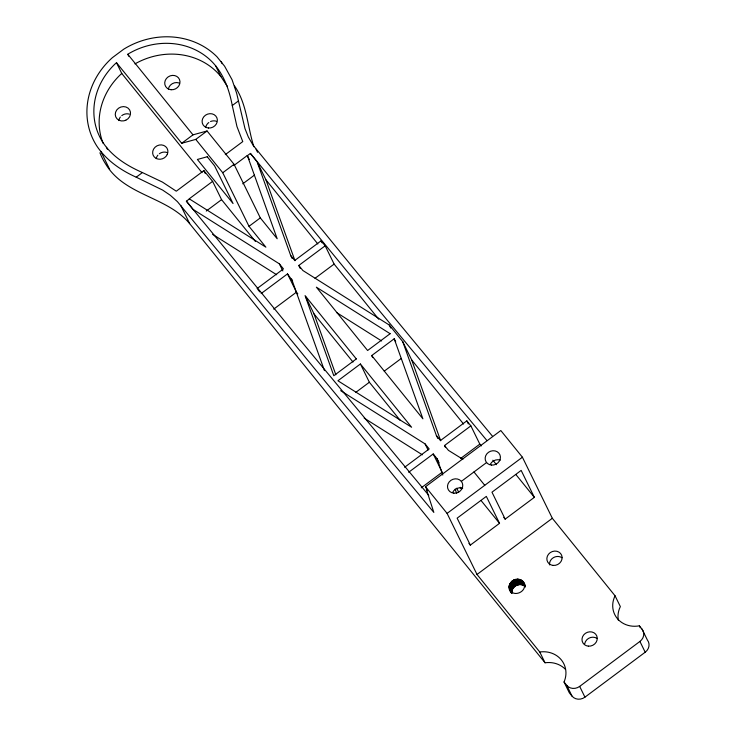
<?xml version="1.0" encoding="UTF-8"?>
<svg xmlns="http://www.w3.org/2000/svg" width="736" height="736" viewBox="0 0 736 736"><rect width="100%" height="100%" fill="white"/><g stroke="black" fill="none" stroke-linecap="round" stroke-linejoin="round"><path stroke-width="1.1" d="M511.557 593.216C501.961 582.526 522.238 572.056 525.302 585.994M522.707 581.339L525.348 586.73C520.637 581.688 511.069 586.178 511.86 593.004L509.22 587.613M523.765 582.848C528.034 591.293 513.36 598.166 509.671 589.407M233.818 165.554L247.324 155.48L277.178 238.749L260.305 217.893L234.048 164.312L207.064 130.971L195.767 139.398L181.7 143.272L116.5 62.707L115.607 63.452A68.374 61.916 -26.1 0 0 106.435 147.274L107.392 149.233M116.5 62.707L121.78 73.49L120.888 74.235A68.374 61.916 -26.1 0 0 103.114 143.327M492.559 436.338L358.147 273.921L253.083 145.24L248.372 137.071L244.996 128.662L236.679 93.362L232.088 79.764L224.59 66.176L216.954 56.773A75.449 68.328 -26.1 0 0 123.722 49.202L112.378 57.656A75.449 68.328 -26.1 0 0 96.986 146.271C106.49 160.384 120.87 170.329 136.215 177.192L142.425 172.564L162.481 182.114L176.281 191.194L203.872 170.614L212.621 181.369L221.573 199.64L255.401 241.436M181.7 143.272L192.988 134.844L207.064 130.971M225.29 154.634L242.76 141.597L236.964 126.555L232.263 105.542L238.473 100.915M212.621 181.369L189.226 198.821L265.88 247.176L249.007 226.32L222.75 172.739L234.048 164.312M257.094 288.558L283.452 268.898L279.358 263.838L192.998 209.355L186.392 201.186L189.4 198.932M247.388 155.673L250.406 153.428L369.205 298.411L486.919 440.542M206.273 211.048L221.573 199.64M242.77 183.825L254.472 175.094M249.007 226.32L260.305 217.893M378.764 319.249L334.116 264.077L325.165 245.806L321.117 240.801L294.75 260.47L290.656 255.41L257.02 161.598L250.406 153.428M261.142 293.563L287.5 273.893L292.588 280.986M300.288 268.511L298.798 265.466L325.165 245.806M273.728 309.12L296.452 292.164L287.5 273.893M315.026 278.318L334.116 264.077M360.41 363.989L337.916 380.77L411.599 427.248L360.41 363.989L369.362 382.26L400.366 420.569M372.701 357.595L371.708 355.562L394.202 338.781L395.692 341.826M355.865 392.325L369.362 382.26M384.256 371.146L401.35 358.395M404.625 467.268L429.171 448.96L425.077 443.9L340.648 390.641M481.28 445.924L479.826 444.139L470.874 425.868L466.826 420.863L440.468 440.533L436.374 435.473L402.739 341.66L389.261 325.008L302.892 270.526L298.798 265.466M408.673 472.264L433.219 453.956L437.12 458.776L439.107 462.843M445.51 447.562L444.516 445.528L470.874 425.868M421.259 487.83L442.17 472.227L433.219 453.956M460.736 458.381L479.826 444.139M136.215 177.192L162.647 190.09L170.32 195.288L177.44 201.664L316.388 370.824L433.835 512.412L426.365 489.376L427.487 490.756L425.509 486.717L500.82 430.532L522.413 457.212L552.331 518.291L615.066 595.81L620.347 606.593A24.168 21.887 -26.1 0 0 618.35 620.292M461.343 481.372L486.57 462.558M615.066 595.81A24.168 21.887 -26.1 0 0 617.145 618.323A24.168 21.887 -26.1 0 0 639.354 625.821L642.05 629.16L647.33 639.934A9.43 8.538 -26.1 0 1 645.196 652.225L584.945 697.167A9.43 8.538 -26.1 0 1 572.019 696.118L566.738 685.345L564.043 682.005A24.904 22.558 -26.1 0 0 539.755 651.995L477.011 574.466L447.092 513.397L522.413 457.212M470.341 545.109L499.532 523.333L486.33 496.395L457.139 518.162L470.341 545.109L468.924 543.352M505.181 519.119L534.364 497.352L521.162 470.405L491.979 492.182L505.181 519.119L503.755 517.362M477.011 574.466L552.331 518.291M566.738 685.345A9.43 8.538 -26.1 0 0 579.664 686.394L639.915 641.442A9.43 8.538 -26.1 0 0 642.05 629.16M128.763 56.24L127.797 54.28L128.772 53.636A68.374 61.916 -26.1 0 1 215.639 65.808C224.784 77.225 229.586 91.328 232.263 105.542M142.425 172.564C128.92 166.621 115.892 158.82 106.435 147.274M462.88 459.301L448.417 450.349L444.516 445.528M212.621 234.361L276.672 274.758M336.968 312.8L381.607 340.961M364.164 418.094L422.381 454.83M565.478 669.383A24.904 22.558 -26.1 0 0 545.036 662.777L189.686 223.67C167.109 196.448 124.816 195.758 105.791 164.229A75.449 68.328 -26.1 0 1 99.93 152.784M428.775 495.365L288.484 325.892L186.392 201.186M515.862 474.499L534.364 497.352M257.517 162.61L265.972 179.869L317.823 243.947M402.739 341.66L411.691 359.932L463.542 424.01M492.844 460.221L496.46 464.692M473.956 471.96L484.748 485.3M371.708 355.562L422.896 418.821L394.202 338.781M127.797 54.28L192.988 134.844M195.767 139.398L222.75 172.739M481.031 500.48L499.532 523.333M460.193 487.287L461.61 489.044M121.78 73.49L202.014 172.629M296.452 292.164L297.822 293.857M305.569 296.626L314.024 313.886L352.995 362.038M425.509 486.717L447.092 513.397M572.019 696.118L569.314 692.788L564.043 682.005M257.766 289.395L259.79 291.898M215.639 65.808L220.92 76.59L227.562 86.673M234.554 85.946C246.992 103.942 247.416 126.491 253.846 146.722M639.354 625.821L640.311 627.78M639.915 641.442L645.196 652.225M466.826 420.863L468.326 423.908M579.664 686.394L584.945 697.167M523.038 581.716L525.237 586.206M524.428 585.083L525.311 586.886M522.174 580.916L524.814 586.298M521.677 580.446L524.317 585.838M521.244 580.17L524.078 585.718M520.6 579.904L523.241 585.286M519.975 579.582L522.615 584.973M519.717 579.526L522.358 584.918M519.478 579.425L522.118 584.816M518.77 579.333L521.41 584.715M518.07 579.186L520.711 584.568M517.794 579.195L520.435 584.586M517.528 579.158L520.168 584.55M516.801 579.241L519.441 584.623M516.074 579.269L518.714 584.66M515.807 579.342L518.448 584.734M515.54 579.379L518.181 584.761M514.841 579.628L517.482 585.019M389.261 325.008L390.752 328.054M514.133 579.839L516.773 585.221M513.894 579.977L516.534 585.359M513.627 580.069L516.267 585.46M513.01 580.483L515.651 585.865M512.376 580.851L515.016 586.233M512.173 581.035L514.814 586.426M511.943 581.192L514.584 586.583M511.446 581.725L514.087 587.116M510.913 582.231L513.553 587.622M510.775 582.461L513.415 587.852M510.582 582.664L513.222 588.055M510.25 583.298L512.891 588.68M509.864 583.906L512.504 589.297M509.781 584.154L512.422 589.545M509.652 584.393L512.293 589.775M436.374 435.473L437.865 438.518M509.496 585.065L512.136 590.456M509.284 585.736L511.925 591.128M509.275 585.994L511.916 591.385M509.211 586.252L511.851 591.634M509.238 586.932L511.879 592.314M509.275 587.862L511.916 593.244M509.505 588.754L511.704 593.244M539.755 651.995L545.036 662.777M456.716 488.198L458.703 492.264M425.077 443.9L428.058 449.99M321.117 240.801L322.11 242.834M221.196 61.668L222.18 63.664M256.054 149.215L257.545 152.26M247.324 155.48L249.311 159.546M290.656 255.41L292.155 258.456M279.358 263.838L282.845 270.94M203.872 170.614L205.335 173.595M180.743 205.399L189.686 223.67M100.869 151.423L109.673 169.39M411.691 359.932L440.689 440.8M265.972 179.869L294.97 260.737M314.024 313.886L335.855 374.762M291.594 278.953L324.456 370.613M455.152 489.09L456.66 493.424M437.12 458.776L442.787 475.051M118.836 120.594A7.783 7.047 -26.1 0 1 120.354 117.052M121.771 115.626A7.783 7.047 -26.1 0 1 129.352 114.144M156.253 158.645A7.783 7.047 -26.1 0 1 157.89 155.149M159.344 153.76A7.783 7.047 -26.1 0 1 166.952 152.499M549.516 564.908A7.783 7.047 -26.1 0 1 553.518 557.584A7.783 7.047 -26.1 0 1 561.973 557.75M584.715 643.77A7.783 7.047 -26.1 0 1 597.108 638.48M205.712 127.42A7.783 7.047 -26.1 0 1 208.803 122.535M210.57 121.523A7.783 7.047 -26.1 0 1 216.412 121.274M168.332 89.139A7.783 7.047 -26.1 0 1 179.032 82.984M134.946 63.894A68.374 61.916 -26.1 0 1 220.92 76.59M490.222 464.453A7.783 7.047 -26.1 0 1 500.342 460.138M452.566 492.54A7.783 7.047 -26.1 0 1 462.686 488.226M167.238 154.523L166.189 156.188A7.783 7.047 -26.1 0 1 153.125 155.13L152.674 153.336A7.783 7.047 -26.1 0 1 161.524 144.909A7.783 7.047 -26.1 0 1 167.238 154.523M356.316 358.929L333.804 375.719L305.072 295.605L356.316 358.929M390.126 333.702L367.614 350.502L316.37 287.178L390.126 333.702M125.81 120.207L123.878 120.833A7.783 7.047 -26.1 0 1 115.607 112.166A7.783 7.047 -26.1 0 1 128.064 108.128A7.783 7.047 -26.1 0 1 125.81 120.207M207.239 156.75L197.386 159.464L233.054 203.541L214.572 165.821L207.239 156.75M588.377 646.162A7.783 7.047 -26.1 0 0 596.776 635.941A7.783 7.047 -26.1 0 0 583.712 634.883A7.783 7.047 -26.1 0 0 588.377 646.162M171.111 89.737A7.783 7.047 -26.1 0 0 179.51 79.516A7.783 7.047 -26.1 0 0 166.446 78.458A7.783 7.047 -26.1 0 0 171.111 89.737M208.49 128.018A7.783 7.047 -26.1 0 0 216.89 117.797A7.783 7.047 -26.1 0 0 203.826 116.739A7.783 7.047 -26.1 0 0 208.49 128.018M553.233 565.423A7.783 7.047 -26.1 0 0 561.632 555.202A7.783 7.047 -26.1 0 0 548.578 554.144A7.783 7.047 -26.1 0 0 553.233 565.423M491.538 465.088A7.783 7.047 -26.1 0 0 499.937 454.866A7.783 7.047 -26.1 0 0 486.882 453.799A7.783 7.047 -26.1 0 0 491.538 465.088M453.882 493.175A7.783 7.047 -26.1 0 0 462.282 482.954A7.783 7.047 -26.1 0 0 449.218 481.896A7.783 7.047 -26.1 0 0 453.882 493.175"/></g></svg>
